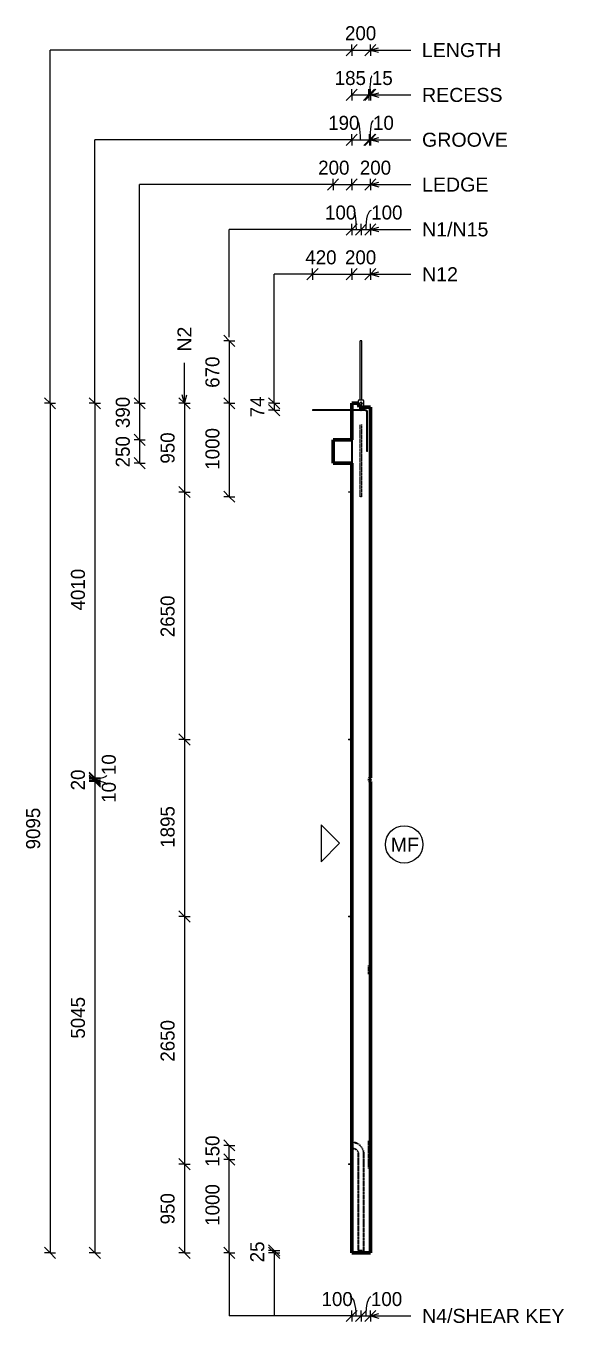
# Model space of a CAD drawing. Header units: millimetres. Extents: x -11071 to 5500, y -2575 to 13230.
# Drawn here: x -263 to 5500, y -2147 to 11740 of the extents above; entities that cross this region are included whole.
import ezdxf

# ---------------------------------------------------------------- set-up
doc = ezdxf.new("R2010")
doc.units = ezdxf.units.MM
doc.linetypes.add('Dash', pattern=[6.36, 3.18, -3.18])
for name, color, linetype, lineweight in [('A-ANNO-DIMS', 211, 'Continuous', 9), ('A-ANNO-DIMS-60', 211, 'Continuous', 9), ('A-DETL-MBND', 5, 'Continuous', 18), ('A-DETL-THIN', 151, 'Continuous', 18), ('A-GENM', 13, 'Continuous', 18), ('A-WALL', 113, 'Continuous', 25), ('A-WALL-HDLN', 110, 'Dash', 25), ('G-ANNO-TEXT', 231, 'Continuous', 9), ('S-BEAM', 12, 'Continuous', 18), ('S-RBAR', 171, 'Continuous', 18)]:
    doc.layers.add(name, color=color, linetype=linetype, lineweight=lineweight)
doc.styles.add('Arial_1', font='arial.ttf', dxfattribs={"height": 150})
doc.styles.add('Nirmala UI Semilight', font='NirmalaS.ttf', dxfattribs={"height": 150})
doc.dimstyles.new('Arrow_Filled_-_2_5_NI_UI', dxfattribs={"dimscale": 304.8, "dimtxt": 157.104592, "dimasz": 0.393701, "dimexe": 0.19685, "dimexo": 0.0625, "dimgap": 0.19685, "dimtad": 1, "dimdec": 4, "dimzin": 0, "dimdsep": 46, "dimtxsty": 'Nirmala UI Semilight', "dimblk1": 'OBLIQUE', "dimblk2": 'OBLIQUE', "dimsah": 1, "dimcen": 0.09, "dimazin": 0, "dimtfac": 1, "dimtdec": 4, "dimtix": 1, "dimtmove": 2, "dimatfit": 3, "dimfxl": 0.19685, "dimfxlon": 1, "dimtvp": 1, "dimtolj": 1, "dimtzin": 0, "dimarcsym": 2})
doc.dimstyles.new('Arrow_Filled_-_2_5_NI_UI_1', dxfattribs={"dimscale": 304.8, "dimtxt": 157.104592, "dimasz": 0.393701, "dimexe": 0.19685, "dimexo": 0.0625, "dimgap": 0.19685, "dimtad": 1, "dimdec": 4, "dimzin": 0, "dimdsep": 46, "dimtxsty": 'Nirmala UI Semilight', "dimblk1": 'OBLIQUE', "dimblk2": 'OBLIQUE', "dimsah": 1, "dimcen": 0.09, "dimazin": 0, "dimtfac": 1, "dimtdec": 4, "dimtix": 1, "dimtmove": 0, "dimatfit": 3, "dimfxl": 0.19685, "dimfxlon": 1, "dimtvp": 1, "dimtolj": 1, "dimtzin": 0, "dimarcsym": 2})
doc.dimstyles.new('Arrow_Filled_-_2_5_NI_UI_2', dxfattribs={"dimscale": 304.8, "dimtxt": 157.104592, "dimasz": 0.393701, "dimexe": 0.19685, "dimexo": 0.0625, "dimgap": 0.19685, "dimtad": 1, "dimdec": 4, "dimzin": 0, "dimdsep": 46, "dimtxsty": 'Nirmala UI Semilight', "dimblk1": 'OBLIQUE', "dimblk2": 'OBLIQUE', "dimsah": 1, "dimcen": 0.09, "dimazin": 0, "dimtfac": 1, "dimtdec": 4, "dimtix": 1, "dimtmove": 1, "dimatfit": 3, "dimfxl": 0.19685, "dimfxlon": 1, "dimtvp": 1, "dimtolj": 1, "dimtzin": 0, "dimarcsym": 2})

# ---------------------------------------------------------------- blocks, each defined once
blk = doc.blocks.new('RR spread anchor face based - RR-SA-7_5-260-1726841-Elevation Right')
at = {"layer": 'A-GENM'}
for p, q in [((12986, 7733), (12984, 7728)), ((12984, 7728), (12984, 7700)), ((13041, 7733), (12986, 7733)), ((13001, 7695), (13001, 7699)), ((13027, 7699), (13027, 7695)), ((13044, 7728), (13041, 7733)), ((13044, 7660), (13044, 7728))]:
    blk.add_line(p, q, dxfattribs=at)
for centre, start, end in [((13014, 7699), 0, 180), ((13014, 7695), 180, 0)]:
    blk.add_arc(centre, 13, start, end, dxfattribs=at)
blk = doc.blocks.new('RR spread anchor face based - RR-SA-1_4-160-1726851-Elevation Right')
at = {"layer": 'A-GENM'}
for p, q in [((12879, 6753), (12884, 6753)), ((12879, 6753), (12879, 6747)), ((12884, 6747), (12879, 6747)), ((12884, 6753), (12914, 6753)), ((12884, 6753), (12884, 6747)), ((12914, 6747), (12884, 6747))]:
    blk.add_line(p, q, dxfattribs=at)
blk = doc.blocks.new('DIMBLOCK82-Elevation Right')
at = {"layer": 'A-ANNO-DIMS-60'}
for p, q in [((3226, -2071), (3166, -2131)), ((3226, -2071), (3286, -2011)), ((3226, -2071), (3226, -2011)), ((3226, -2071), (3326, -2071)), ((3226, -2071), (3226, -2131)), ((3326, -2071), (3266, -2131)), ((3326, -2071), (3386, -2011)), ((3326, -2071), (3326, -2011)), ((3326, -2071), (3326, -2131))]:
    blk.add_line(p, q, dxfattribs=at)
blk.add_ellipse((3211, -2071), major_axis=(0, 203), ratio=0.317235, start_param=4.712389, end_param=6.283185, dxfattribs=at)
at = {"layer": 'A-ANNO-DIMS-60', "color": 0, "insert": (2903, -1815), "char_height": 150, "width": 370.2, "attachment_point": 1, "line_spacing_factor": 1.142579, "style": 'Nirmala UI Semilight'}
blk.add_mtext('100', dxfattribs=at)
blk = doc.blocks.new('_Oblique')
at = {"color": 0, "linetype": 'ByBlock', "lineweight": -2}
blk.add_line((-0.5, -0.5), (0.5, 0.5), dxfattribs=at)
blk = doc.blocks.new('DIMBLOCK83-Elevation Right')
at = {"layer": 'A-ANNO-DIMS-60'}
for p, q in [((3326, -2071), (3266, -2131)), ((3326, -2071), (3386, -2011)), ((3326, -2071), (3326, -2011)), ((3326, -2071), (3426, -2071)), ((3326, -2071), (3326, -2131)), ((3426, -2071), (3366, -2131)), ((3426, -2071), (3486, -2011)), ((3426, -2071), (3426, -2011)), ((3426, -2071), (3426, -2131))]:
    blk.add_line(p, q, dxfattribs=at)
blk.add_ellipse((3432, -2071), major_axis=(0, 203), ratio=0.27519, start_param=0, end_param=1.570796, dxfattribs=at)
at = {"layer": 'A-ANNO-DIMS-60', "color": 0, "insert": (3432, -1815), "char_height": 150, "width": 370.2, "attachment_point": 1, "line_spacing_factor": 1.142579, "style": 'Nirmala UI Semilight'}
blk.add_mtext('100', dxfattribs=at)
blk = doc.blocks.new('DIMBLOCK84-Elevation Right')
at = {"layer": 'A-ANNO-DIMS-60'}
for p, q in [((1915, -395), (1855, -335)), ((1915, -395), (1855, -395)), ((1915, -1395), (1915, -395)), ((1915, -395), (1975, -455)), ((1915, -395), (1975, -395)), ((1915, -1395), (1855, -1335)), ((1915, -1395), (1855, -1395)), ((1915, -1395), (1975, -1455)), ((1915, -1395), (1975, -1395))]:
    blk.add_line(p, q, dxfattribs=at)
at = {"layer": 'A-ANNO-DIMS-60', "color": 0, "insert": (1659, -1106), "char_height": 150, "width": 507.31, "attachment_point": 1, "rotation": 90, "line_spacing_factor": 1.142579, "style": 'Nirmala UI Semilight'}
blk.add_mtext('1000', dxfattribs=at)
blk = doc.blocks.new('DIMBLOCK85-Elevation Right')
at = {"layer": 'A-ANNO-DIMS-60'}
for p, q in [((1915, -245), (1855, -185)), ((1915, -245), (1855, -245)), ((1915, -395), (1915, -245)), ((1915, -245), (1975, -305)), ((1915, -245), (1975, -245)), ((1915, -395), (1855, -335)), ((1915, -395), (1855, -395)), ((1915, -395), (1975, -455)), ((1915, -395), (1975, -395))]:
    blk.add_line(p, q, dxfattribs=at)
at = {"layer": 'A-ANNO-DIMS-60', "color": 0, "insert": (1659, -474), "char_height": 150, "width": 370.2, "attachment_point": 1, "rotation": 90, "line_spacing_factor": 1.142579, "style": 'Nirmala UI Semilight'}
blk.add_mtext('150', dxfattribs=at)
blk = doc.blocks.new('DIMBLOCK86-Elevation Right')
at = {"layer": 'A-ANNO-DIMS-60'}
for p, q in [((2395, -1370), (2335, -1310)), ((2395, -1395), (2335, -1335)), ((2395, -1370), (2335, -1370)), ((2395, -1395), (2395, -1370)), ((2395, -1370), (2455, -1430)), ((2395, -1370), (2455, -1370)), ((2395, -1395), (2335, -1395)), ((2395, -1395), (2455, -1455)), ((2395, -1395), (2455, -1395))]:
    blk.add_line(p, q, dxfattribs=at)
at = {"layer": 'A-ANNO-DIMS-60', "color": 0, "insert": (2139, -1497), "char_height": 150, "width": 274.22, "attachment_point": 1, "rotation": 90, "line_spacing_factor": 1.142579, "style": 'Nirmala UI Semilight'}
blk.add_mtext('25', dxfattribs=at)
blk = doc.blocks.new('DIMBLOCK87-Elevation Right')
at = {"layer": 'A-ANNO-DIMS-60'}
for p, q in [((2806, 9082), (2746, 9022)), ((2806, 9082), (2866, 9142)), ((2806, 9082), (2806, 9142)), ((2806, 9082), (3226, 9082)), ((2806, 9082), (2806, 9022)), ((3226, 9082), (3166, 9022)), ((3226, 9082), (3286, 9142)), ((3226, 9082), (3226, 9142)), ((3226, 9082), (3226, 9022))]:
    blk.add_line(p, q, dxfattribs=at)
at = {"layer": 'A-ANNO-DIMS-60', "color": 0, "insert": (2729, 9338), "char_height": 150, "width": 414.76, "attachment_point": 1, "line_spacing_factor": 1.142579, "style": 'Nirmala UI Semilight'}
blk.add_mtext('420', dxfattribs=at)
blk = doc.blocks.new('DIMBLOCK88-Elevation Right')
at = {"layer": 'A-ANNO-DIMS-60'}
for p, q in [((3226, 9082), (3166, 9022)), ((3226, 9082), (3286, 9142)), ((3226, 9082), (3226, 9142)), ((3226, 9082), (3426, 9082)), ((3226, 9082), (3226, 9022)), ((3426, 9082), (3366, 9022)), ((3426, 9082), (3486, 9142)), ((3426, 9082), (3426, 9142)), ((3426, 9082), (3426, 9022))]:
    blk.add_line(p, q, dxfattribs=at)
at = {"layer": 'A-ANNO-DIMS-60', "color": 0, "insert": (3154, 9338), "char_height": 150, "width": 411.33, "attachment_point": 1, "line_spacing_factor": 1.142579, "style": 'Nirmala UI Semilight'}
blk.add_mtext('200', dxfattribs=at)
blk = doc.blocks.new('DIMBLOCK89-Elevation Right')
at = {"layer": 'A-ANNO-DIMS-60'}
for p, q in [((3226, 9562), (3286, 9622)), ((3226, 9562), (3226, 9622)), ((3326, 9562), (3386, 9622)), ((3326, 9562), (3326, 9622)), ((3226, 9562), (3166, 9502)), ((3226, 9562), (3326, 9562)), ((3226, 9562), (3226, 9502)), ((3326, 9562), (3266, 9502)), ((3326, 9562), (3326, 9502))]:
    blk.add_line(p, q, dxfattribs=at)
blk.add_ellipse((3248, 9562), major_axis=(0, 203), ratio=0.135856, start_param=4.712389, end_param=6.283185, dxfattribs=at)
at = {"layer": 'A-ANNO-DIMS-60', "color": 0, "insert": (2940, 9818), "char_height": 150, "width": 370.2, "attachment_point": 1, "line_spacing_factor": 1.142579, "style": 'Nirmala UI Semilight'}
blk.add_mtext('100', dxfattribs=at)
blk = doc.blocks.new('DIMBLOCK90-Elevation Right')
at = {"layer": 'A-ANNO-DIMS-60'}
for p, q in [((3326, 9562), (3386, 9622)), ((3326, 9562), (3326, 9622)), ((3426, 9562), (3486, 9622)), ((3426, 9562), (3426, 9622)), ((3326, 9562), (3266, 9502)), ((3326, 9562), (3426, 9562)), ((3326, 9562), (3326, 9502)), ((3426, 9562), (3366, 9502)), ((3426, 9562), (3426, 9502))]:
    blk.add_line(p, q, dxfattribs=at)
blk.add_ellipse((3435, 9562), major_axis=(0, 203), ratio=0.291285, start_param=0, end_param=1.570796, dxfattribs=at)
at = {"layer": 'A-ANNO-DIMS-60', "color": 0, "insert": (3435, 9818), "char_height": 150, "width": 370.2, "attachment_point": 1, "line_spacing_factor": 1.142579, "style": 'Nirmala UI Semilight'}
blk.add_mtext('100', dxfattribs=at)
blk = doc.blocks.new('DIMBLOCK91-Elevation Right')
at = {"layer": 'A-ANNO-DIMS-60'}
for p, q in [((2395, 7700), (2335, 7760)), ((2395, 7700), (2335, 7700)), ((2395, 7626), (2335, 7686)), ((2395, 7700), (2395, 7626)), ((2395, 7700), (2455, 7640)), ((2395, 7700), (2455, 7700)), ((2395, 7626), (2335, 7626)), ((2395, 7626), (2455, 7566)), ((2395, 7626), (2455, 7626))]:
    blk.add_line(p, q, dxfattribs=at)
at = {"layer": 'A-ANNO-DIMS-60', "color": 0, "insert": (2139, 7550), "char_height": 150, "width": 270.79, "attachment_point": 1, "rotation": 90, "line_spacing_factor": 1.142579, "style": 'Nirmala UI Semilight'}
blk.add_mtext('74', dxfattribs=at)
blk = doc.blocks.new('DIMBLOCK92-Elevation Right')
at = {"layer": 'A-ANNO-DIMS-60'}
for p, q in [((1915, 8370), (1855, 8430)), ((1915, 8370), (1855, 8370)), ((1915, 8370), (1915, 7700)), ((1915, 8370), (1975, 8310)), ((1915, 8370), (1975, 8370)), ((1915, 7700), (1855, 7760)), ((1915, 7700), (1855, 7700)), ((1915, 7700), (1975, 7640)), ((1915, 7700), (1975, 7700))]:
    blk.add_line(p, q, dxfattribs=at)
at = {"layer": 'A-ANNO-DIMS-60', "color": 0, "insert": (1659, 7866), "char_height": 150, "width": 404.47, "attachment_point": 1, "rotation": 90, "line_spacing_factor": 1.142579, "style": 'Nirmala UI Semilight'}
blk.add_mtext('670', dxfattribs=at)
blk = doc.blocks.new('DIMBLOCK93-Elevation Right')
at = {"layer": 'A-ANNO-DIMS-60'}
for p, q in [((1915, 7700), (1855, 7760)), ((1915, 7700), (1855, 7700)), ((1915, 7700), (1915, 6700)), ((1915, 7700), (1975, 7640)), ((1915, 7700), (1975, 7700)), ((1915, 6700), (1855, 6760)), ((1915, 6700), (1855, 6700)), ((1915, 6700), (1975, 6640)), ((1915, 6700), (1975, 6700))]:
    blk.add_line(p, q, dxfattribs=at)
at = {"layer": 'A-ANNO-DIMS-60', "color": 0, "insert": (1659, 6989), "char_height": 150, "width": 507.31, "attachment_point": 1, "rotation": 90, "line_spacing_factor": 1.142579, "style": 'Nirmala UI Semilight'}
blk.add_mtext('1000', dxfattribs=at)
blk = doc.blocks.new('DIMBLOCK94-Elevation Right')
at = {"layer": 'A-ANNO-DIMS-60'}
for p, q in [((1435, 7700), (1375, 7760)), ((1435, 7700), (1375, 7700)), ((1435, 7700), (1435, 6750)), ((1435, 7700), (1495, 7640)), ((1435, 7700), (1495, 7700)), ((1435, 6750), (1375, 6810)), ((1435, 6750), (1375, 6750)), ((1435, 6750), (1495, 6690)), ((1435, 6750), (1495, 6750))]:
    blk.add_line(p, q, dxfattribs=at)
at = {"layer": 'A-ANNO-DIMS-60', "color": 0, "insert": (1179, 7054), "char_height": 150, "width": 411.33, "attachment_point": 1, "rotation": 90, "line_spacing_factor": 1.142579, "style": 'Nirmala UI Semilight'}
blk.add_mtext('950', dxfattribs=at)
blk = doc.blocks.new('DIMBLOCK95-Elevation Right')
at = {"layer": 'A-ANNO-DIMS-60'}
for p, q in [((1435, 6750), (1375, 6810)), ((1435, 6750), (1375, 6750)), ((1435, 6750), (1435, 4100)), ((1435, 6750), (1495, 6690)), ((1435, 6750), (1495, 6750)), ((1435, 4100), (1375, 4160)), ((1435, 4100), (1375, 4100)), ((1435, 4100), (1495, 4040)), ((1435, 4100), (1495, 4100))]:
    blk.add_line(p, q, dxfattribs=at)
at = {"layer": 'A-ANNO-DIMS-60', "color": 0, "insert": (1179, 5196), "char_height": 150, "width": 548.44, "attachment_point": 1, "rotation": 90, "line_spacing_factor": 1.142579, "style": 'Nirmala UI Semilight'}
blk.add_mtext('2650', dxfattribs=at)
blk = doc.blocks.new('DIMBLOCK96-Elevation Right')
at = {"layer": 'A-ANNO-DIMS-60'}
for p, q in [((1435, 4100), (1375, 4160)), ((1435, 4100), (1375, 4100)), ((1435, 4100), (1435, 2205)), ((1435, 4100), (1495, 4040)), ((1435, 4100), (1495, 4100)), ((1435, 2205), (1375, 2265)), ((1435, 2205), (1375, 2205)), ((1435, 2205), (1495, 2145)), ((1435, 2205), (1495, 2205))]:
    blk.add_line(p, q, dxfattribs=at)
at = {"layer": 'A-ANNO-DIMS-60', "color": 0, "insert": (1179, 2941), "char_height": 150, "width": 507.31, "attachment_point": 1, "rotation": 90, "line_spacing_factor": 1.142579, "style": 'Nirmala UI Semilight'}
blk.add_mtext('1895', dxfattribs=at)
blk = doc.blocks.new('DIMBLOCK97-Elevation Right')
at = {"layer": 'A-ANNO-DIMS-60'}
for p, q in [((1435, 2205), (1375, 2265)), ((1435, 2205), (1375, 2205)), ((1435, 2205), (1435, -445)), ((1435, 2205), (1495, 2145)), ((1435, 2205), (1495, 2205)), ((1435, -445), (1375, -385)), ((1435, -445), (1375, -445)), ((1435, -445), (1495, -505)), ((1435, -445), (1495, -445))]:
    blk.add_line(p, q, dxfattribs=at)
at = {"layer": 'A-ANNO-DIMS-60', "color": 0, "insert": (1179, 651), "char_height": 150, "width": 548.44, "attachment_point": 1, "rotation": 90, "line_spacing_factor": 1.142579, "style": 'Nirmala UI Semilight'}
blk.add_mtext('2650', dxfattribs=at)
blk = doc.blocks.new('DIMBLOCK98-Elevation Right')
at = {"layer": 'A-ANNO-DIMS-60'}
for p, q in [((1435, -445), (1375, -385)), ((1435, -445), (1375, -445)), ((1435, -445), (1435, -1395)), ((1435, -445), (1495, -505)), ((1435, -445), (1495, -445)), ((1435, -1395), (1375, -1335)), ((1435, -1395), (1375, -1395)), ((1435, -1395), (1495, -1455)), ((1435, -1395), (1495, -1395))]:
    blk.add_line(p, q, dxfattribs=at)
at = {"layer": 'A-ANNO-DIMS-60', "color": 0, "insert": (1179, -1091), "char_height": 150, "width": 411.33, "attachment_point": 1, "rotation": 90, "line_spacing_factor": 1.142579, "style": 'Nirmala UI Semilight'}
blk.add_mtext('950', dxfattribs=at)
blk = doc.blocks.new('DIMBLOCK99-Elevation Right')
at = {"layer": 'A-ANNO-DIMS-60'}
for p, q in [((475, 7700), (415, 7760)), ((475, 7700), (415, 7700)), ((475, 7700), (475, 3690)), ((475, 7700), (535, 7640)), ((475, 7700), (535, 7700)), ((475, 3690), (415, 3750)), ((475, 3690), (415, 3690)), ((475, 3690), (535, 3630)), ((475, 3690), (535, 3690))]:
    blk.add_line(p, q, dxfattribs=at)
at = {"layer": 'A-ANNO-DIMS-60', "color": 0, "insert": (219, 5482), "char_height": 150, "width": 510.73, "attachment_point": 1, "rotation": 90, "line_spacing_factor": 1.142579, "style": 'Nirmala UI Semilight'}
blk.add_mtext('4010', dxfattribs=at)
blk = doc.blocks.new('DIMBLOCK100-Elevation Right')
at = {"layer": 'A-ANNO-DIMS-60'}
for p, q in [((475, 3690), (415, 3750)), ((475, 3680), (415, 3740)), ((475, 3690), (415, 3690)), ((475, 3680), (415, 3680)), ((475, 3690), (475, 3680)), ((475, 3690), (535, 3630)), ((475, 3690), (535, 3690)), ((475, 3680), (535, 3620)), ((475, 3680), (535, 3680))]:
    blk.add_line(p, q, dxfattribs=at)
blk.add_ellipse((475, 3720), major_axis=(127, 0), ratio=0.27395, start_param=4.712389, end_param=6.283185, dxfattribs=at)
at = {"layer": 'A-ANNO-DIMS-60', "color": 0, "insert": (549, 3720), "char_height": 150, "width": 233.09, "attachment_point": 1, "rotation": 90, "line_spacing_factor": 1.142579, "style": 'Nirmala UI Semilight'}
blk.add_mtext('10', dxfattribs=at)
blk = doc.blocks.new('DIMBLOCK101-Elevation Right')
at = {"layer": 'A-ANNO-DIMS-60'}
for p, q in [((475, 3680), (415, 3740)), ((475, 3660), (415, 3720)), ((475, 3680), (415, 3680)), ((475, 3660), (415, 3660)), ((475, 3680), (475, 3660)), ((475, 3680), (535, 3620)), ((475, 3680), (535, 3680)), ((475, 3660), (535, 3600)), ((475, 3660), (535, 3660))]:
    blk.add_line(p, q, dxfattribs=at)
at = {"layer": 'A-ANNO-DIMS-60', "color": 0, "insert": (219, 3556), "char_height": 150, "width": 274.22, "attachment_point": 1, "rotation": 90, "line_spacing_factor": 1.142579, "style": 'Nirmala UI Semilight'}
blk.add_mtext('20', dxfattribs=at)
blk = doc.blocks.new('DIMBLOCK102-Elevation Right')
at = {"layer": 'A-ANNO-DIMS-60'}
for p, q in [((475, 3660), (415, 3720)), ((475, 3650), (415, 3710)), ((475, 3660), (415, 3660)), ((475, 3650), (415, 3650)), ((475, 3660), (475, 3650)), ((475, 3660), (535, 3600)), ((475, 3660), (535, 3660)), ((475, 3650), (535, 3590)), ((475, 3650), (535, 3650))]:
    blk.add_line(p, q, dxfattribs=at)
blk.add_ellipse((475, 3617), major_axis=(127, 0), ratio=0.30057, start_param=0, end_param=1.570796, dxfattribs=at)
at = {"layer": 'A-ANNO-DIMS-60', "color": 0, "insert": (549, 3423), "char_height": 150, "width": 233.09, "attachment_point": 1, "rotation": 90, "line_spacing_factor": 1.142579, "style": 'Nirmala UI Semilight'}
blk.add_mtext('10', dxfattribs=at)
blk = doc.blocks.new('DIMBLOCK103-Elevation Right')
at = {"layer": 'A-ANNO-DIMS-60'}
for p, q in [((475, 3650), (415, 3710)), ((475, 3650), (415, 3650)), ((475, 3650), (475, -1395)), ((475, 3650), (535, 3590)), ((475, 3650), (535, 3650)), ((475, -1395), (415, -1335)), ((475, -1395), (415, -1395)), ((475, -1395), (535, -1455)), ((475, -1395), (535, -1395))]:
    blk.add_line(p, q, dxfattribs=at)
at = {"layer": 'A-ANNO-DIMS-60', "color": 0, "insert": (219, 898), "char_height": 150, "width": 551.87, "attachment_point": 1, "rotation": 90, "line_spacing_factor": 1.142579, "style": 'Nirmala UI Semilight'}
blk.add_mtext('5045', dxfattribs=at)
blk = doc.blocks.new('DIMBLOCK104-Elevation Right')
at = {"layer": 'A-ANNO-DIMS-60'}
for p, q in [((955, 7700), (895, 7760)), ((955, 7700), (895, 7700)), ((955, 7700), (955, 7310)), ((955, 7700), (1015, 7640)), ((955, 7700), (1015, 7700)), ((955, 7310), (895, 7370)), ((955, 7310), (895, 7310)), ((955, 7310), (1015, 7250)), ((955, 7310), (1015, 7310))]:
    blk.add_line(p, q, dxfattribs=at)
at = {"layer": 'A-ANNO-DIMS-60', "color": 0, "insert": (699, 7435), "char_height": 150, "width": 411.33, "attachment_point": 1, "rotation": 90, "line_spacing_factor": 1.142579, "style": 'Nirmala UI Semilight'}
blk.add_mtext('390', dxfattribs=at)
blk = doc.blocks.new('DIMBLOCK105-Elevation Right')
at = {"layer": 'A-ANNO-DIMS-60'}
for p, q in [((955, 7310), (895, 7370)), ((955, 7310), (895, 7310)), ((955, 7310), (955, 7060)), ((955, 7310), (1015, 7250)), ((955, 7310), (1015, 7310)), ((955, 7060), (895, 7120)), ((955, 7060), (895, 7060)), ((955, 7060), (1015, 7000)), ((955, 7060), (1015, 7060))]:
    blk.add_line(p, q, dxfattribs=at)
at = {"layer": 'A-ANNO-DIMS-60', "color": 0, "insert": (699, 7014), "char_height": 150, "width": 411.33, "attachment_point": 1, "rotation": 90, "line_spacing_factor": 1.142579, "style": 'Nirmala UI Semilight'}
blk.add_mtext('250', dxfattribs=at)
blk = doc.blocks.new('DIMBLOCK106-Elevation Right')
at = {"layer": 'A-ANNO-DIMS-60'}
for p, q in [((-5, 7700), (-65, 7760)), ((-5, 7700), (-65, 7700)), ((-5, 7700), (-5, -1395)), ((-5, 7700), (55, 7640)), ((-5, 7700), (55, 7700)), ((-5, -1395), (-65, -1335)), ((-5, -1395), (-65, -1395)), ((-5, -1395), (55, -1455)), ((-5, -1395), (55, -1395))]:
    blk.add_line(p, q, dxfattribs=at)
at = {"layer": 'A-ANNO-DIMS-60', "color": 0, "insert": (-261, 2924), "char_height": 150, "width": 548.44, "attachment_point": 1, "rotation": 90, "line_spacing_factor": 1.142579, "style": 'Nirmala UI Semilight'}
blk.add_mtext('9095', dxfattribs=at)
blk = doc.blocks.new('DIMBLOCK107-Elevation Right')
at = {"layer": 'A-ANNO-DIMS-60'}
for p, q in [((3226, 10522), (3286, 10582)), ((3226, 10522), (3226, 10582)), ((3416, 10522), (3476, 10582)), ((3416, 10522), (3416, 10582)), ((3226, 10522), (3166, 10462)), ((3226, 10522), (3416, 10522)), ((3226, 10522), (3226, 10462)), ((3416, 10522), (3356, 10462)), ((3416, 10522), (3416, 10462))]:
    blk.add_line(p, q, dxfattribs=at)
blk.add_ellipse((3283, 10522), major_axis=(0, 203), ratio=0.186666, start_param=4.712389, end_param=6.283185, dxfattribs=at)
at = {"layer": 'A-ANNO-DIMS-60', "color": 0, "insert": (2974, 10778), "char_height": 150, "width": 370.2, "attachment_point": 1, "line_spacing_factor": 1.142579, "style": 'Nirmala UI Semilight'}
blk.add_mtext('190', dxfattribs=at)
blk = doc.blocks.new('DIMBLOCK108-Elevation Right')
at = {"layer": 'A-ANNO-DIMS-60'}
for p, q in [((3416, 10522), (3476, 10582)), ((3416, 10522), (3416, 10582)), ((3426, 10522), (3486, 10582)), ((3426, 10522), (3426, 10582)), ((3416, 10522), (3356, 10462)), ((3426, 10522), (3366, 10462)), ((3416, 10522), (3426, 10522)), ((3416, 10522), (3416, 10462)), ((3426, 10522), (3426, 10462))]:
    blk.add_line(p, q, dxfattribs=at)
blk.add_ellipse((3454, 10522), major_axis=(0, 203), ratio=0.163931, start_param=0, end_param=1.570796, dxfattribs=at)
at = {"layer": 'A-ANNO-DIMS-60', "color": 0, "insert": (3454, 10778), "char_height": 150, "width": 233.09, "attachment_point": 1, "line_spacing_factor": 1.142579, "style": 'Nirmala UI Semilight'}
blk.add_mtext('10', dxfattribs=at)
blk = doc.blocks.new('DIMBLOCK109-Elevation Right')
at = {"layer": 'A-ANNO-DIMS-60'}
for p, q in [((3026, 10042), (2966, 9982)), ((3026, 10042), (3086, 10102)), ((3026, 10042), (3026, 10102)), ((3026, 10042), (3226, 10042)), ((3026, 10042), (3026, 9982)), ((3226, 10042), (3166, 9982)), ((3226, 10042), (3286, 10102)), ((3226, 10042), (3226, 10102)), ((3226, 10042), (3226, 9982))]:
    blk.add_line(p, q, dxfattribs=at)
at = {"layer": 'A-ANNO-DIMS-60', "color": 0, "insert": (2867, 10298), "char_height": 150, "width": 411.33, "attachment_point": 1, "line_spacing_factor": 1.142579, "style": 'Nirmala UI Semilight'}
blk.add_mtext('200', dxfattribs=at)
blk = doc.blocks.new('DIMBLOCK110-Elevation Right')
at = {"layer": 'A-ANNO-DIMS-60'}
for p, q in [((3226, 10042), (3166, 9982)), ((3226, 10042), (3286, 10102)), ((3226, 10042), (3226, 10102)), ((3226, 10042), (3426, 10042)), ((3226, 10042), (3226, 9982)), ((3426, 10042), (3366, 9982)), ((3426, 10042), (3486, 10102)), ((3426, 10042), (3426, 10102)), ((3426, 10042), (3426, 9982))]:
    blk.add_line(p, q, dxfattribs=at)
at = {"layer": 'A-ANNO-DIMS-60', "color": 0, "insert": (3313, 10298), "char_height": 150, "width": 411.33, "attachment_point": 1, "line_spacing_factor": 1.142579, "style": 'Nirmala UI Semilight'}
blk.add_mtext('200', dxfattribs=at)
blk = doc.blocks.new('DIMBLOCK111-Elevation Right')
at = {"layer": 'A-ANNO-DIMS-60'}
for p, q in [((3226, 11482), (3286, 11542)), ((3226, 11482), (3226, 11542)), ((3426, 11482), (3486, 11542)), ((3426, 11482), (3426, 11542)), ((3226, 11482), (3166, 11422)), ((3226, 11482), (3426, 11482)), ((3226, 11482), (3226, 11422)), ((3426, 11482), (3366, 11422)), ((3426, 11482), (3426, 11422))]:
    blk.add_line(p, q, dxfattribs=at)
at = {"layer": 'A-ANNO-DIMS-60', "color": 0, "insert": (3154, 11738), "char_height": 150, "width": 411.33, "attachment_point": 1, "line_spacing_factor": 1.142579, "style": 'Nirmala UI Semilight'}
blk.add_mtext('200', dxfattribs=at)
blk = doc.blocks.new('DIMBLOCK112-Elevation Right')
at = {"layer": 'A-ANNO-DIMS-60'}
for p, q in [((3226, 11002), (3166, 10942)), ((3226, 11002), (3286, 11062)), ((3226, 11002), (3226, 11062)), ((3226, 11002), (3411, 11002)), ((3226, 11002), (3226, 10942)), ((3411, 11002), (3351, 10942)), ((3411, 11002), (3471, 11062)), ((3411, 11002), (3411, 11062)), ((3411, 11002), (3411, 10942))]:
    blk.add_line(p, q, dxfattribs=at)
at = {"layer": 'A-ANNO-DIMS-60', "color": 0, "insert": (3044, 11258), "char_height": 150, "width": 370.2, "attachment_point": 1, "line_spacing_factor": 1.142579, "style": 'Nirmala UI Semilight'}
blk.add_mtext('185', dxfattribs=at)
blk = doc.blocks.new('DIMBLOCK113-Elevation Right')
at = {"layer": 'A-ANNO-DIMS-60'}
for p, q in [((3411, 11002), (3351, 10942)), ((3426, 11002), (3366, 10942)), ((3411, 11002), (3471, 11062)), ((3411, 11002), (3411, 11062)), ((3411, 11002), (3426, 11002)), ((3411, 11002), (3411, 10942)), ((3426, 11002), (3486, 11062)), ((3426, 11002), (3426, 11062)), ((3426, 11002), (3426, 10942))]:
    blk.add_line(p, q, dxfattribs=at)
blk.add_ellipse((3442, 11002), major_axis=(0, 203), ratio=0.115086, start_param=0, end_param=1.570796, dxfattribs=at)
at = {"layer": 'A-ANNO-DIMS-60', "color": 0, "insert": (3442, 11258), "char_height": 150, "width": 233.09, "attachment_point": 1, "line_spacing_factor": 1.142579, "style": 'Nirmala UI Semilight'}
blk.add_mtext('15', dxfattribs=at)

msp = doc.modelspace()

# ---------------------------------------------------------------- linework, layer by layer
at = {"layer": 'A-DETL-MBND'}
for p, q in [((-4.92911, 7700), (-4.92911, 11482.40045)), ((3225.82267, 11482.40045), (-4.92911, 11482.40045)), ((475.07089, 7700), (475.07089, 10522.40045)), ((3225.82267, 10522.40045), (475.07089, 10522.40045)), ((955.07089, 7700), (955.07089, 10042.40045)), ((3025.76339, 10042.40045), (955.07089, 10042.40045)), ((1915.07089, 8410), (1915.07089, 9562.40045)), ((3225.82267, 9562.40045), (1915.07089, 9562.40045)), ((2395.07089, 7700), (2395.07089, 9082.40045)), ((2805.82267, 9082.40045), (2395.07089, 9082.40045)), ((1915.07089, -1395), (1915.07089, -2070.80347)), ((2395.07089, -1395), (2395.07089, -2070.80347)), ((3225.82267, -2070.80347), (1915.07089, -2070.80347))]:
    msp.add_line(p, q, dxfattribs=at)
at = {"layer": 'A-DETL-THIN'}
for p, q in [((2897.41375, 3187.08332), (2897.41375, 2791.10353)), ((3095.40365, 2989.09342), (2897.41375, 3187.08332)), ((2897.41375, 2791.10353), (3095.40365, 2989.09342))]:
    msp.add_line(p, q, dxfattribs=at)
msp.add_circle((3788.07892, 2977.1706), 200, dxfattribs=at)
at = {"layer": 'A-WALL', "lineweight": 50}
for p, q in [((3225.82267, 7700), (3225.82267, 7310)), ((3295.82379, 7700), (3225.82267, 7700)), ((3305.82379, 7660), (3295.82379, 7700)), ((3425.82267, 7660), (3305.82379, 7660)), ((3425.82267, 3690.4499), (3425.82267, 7660)), ((3225.82267, 7060), (3225.82267, -1395)), ((3415.76339, 3680.44732), (3425.82267, 3690.4499)), ((3415.82008, 3660.33393), (3415.76339, 3680.44732)), ((3425.82267, 3650.33135), (3415.82008, 3660.33393)), ((3425.82267, -1395), (3425.82267, 3650.33135)), ((3225.82267, -1395), (3425.82267, -1395))]:
    msp.add_line(p, q, dxfattribs=at)
at = {"layer": 'A-WALL'}
msp.add_line((3225.82267, 7310), (3225.82267, 7060), dxfattribs=at)
at = {"layer": 'A-WALL-HDLN'}
for p, q in [((3425.82267, 1685.8301), (3410.70412, 1685.8301)), ((3410.70412, 1589.72102), (3410.70412, 1685.8301)), ((3410.70412, 1589.72102), (3425.82267, 1589.72102)), ((3235.82267, -215), (3225.82267, -215)), ((3225.82267, -275), (3235.82267, -275)), ((3425.82267, -192.34384), (3410.70412, -192.34384)), ((3410.70412, -492.34384), (3410.70412, -192.34384)), ((3295.82267, -335), (3295.82267, -1376.10182)), ((3355.82267, -1376.39818), (3355.82267, -335)), ((3410.70412, -492.34384), (3425.82267, -492.34384)), ((3288.26339, -1395), (3295.80428, -1376.14777)), ((3298.26339, -1370), (3353.26339, -1370)), ((3355.84105, -1376.44413), (3363.26339, -1395))]:
    msp.add_line(p, q, dxfattribs=at)
at = {"layer": 'A-WALL-HDLN', "flags": 128}
for points in [[(3355.82267, -335), (3355.72668, -330.20128), (3355.43887, -325.41024), (3354.9597, -320.63454), (3354.28994, -315.88182), (3353.43065, -311.15968), (3352.38322, -306.47568), (3351.14932, -301.83732), (3349.73092, -297.25201), (3348.13028, -292.72709), (3346.34998, -288.2698), (3344.39286, -283.88726), (3342.26206, -279.5865), (3339.96097, -275.37438), (3337.49328, -271.25766), (3334.86294, -267.2429), (3332.07416, -263.33655), (3329.13139, -259.54484), (3326.03935, -255.87384), (3322.80299, -252.32943), (3319.42747, -248.91727), (3315.9182, -245.64283), (3312.2808, -242.51133), (3308.52108, -239.52781), (3304.64506, -236.69701), (3300.65894, -234.02348), (3296.5691, -231.51149), (3292.38207, -229.16506), (3288.10456, -226.98795), (3283.74341, -224.98363), (3279.3056, -223.15531), (3274.79822, -221.50592), (3270.22849, -220.0381), (3265.60372, -218.75419), (3260.9313, -217.65625), (3256.21872, -216.74603), (3251.47351, -216.025), (3246.70326, -215.4943), (3241.9156, -215.15478), (3237.1182, -215.00699), (3235.82267, -215)], [(3235.82267, -275), (3238.22203, -275.04799), (3240.61755, -275.1919), (3243.0054, -275.43148), (3245.38176, -275.76636), (3247.74282, -276.19601), (3250.08482, -276.71972), (3252.404, -277.33667), (3254.69666, -278.04587), (3256.95912, -278.84619), (3259.18777, -279.73634), (3261.37903, -280.7149), (3263.52942, -281.7803), (3265.63547, -282.93085), (3267.69384, -284.16469), (3269.70121, -285.47986), (3271.65439, -286.87425), (3273.55025, -288.34564), (3275.38575, -289.89166), (3277.15795, -291.50984), (3278.86403, -293.1976), (3280.50125, -294.95223), (3282.067, -296.77093), (3283.55876, -298.65079), (3284.97416, -300.5888), (3286.31092, -302.58186), (3287.56692, -304.62678), (3288.74013, -306.7203), (3289.82869, -308.85905), (3290.83085, -311.03963), (3291.74501, -313.25853), (3292.56971, -315.51222), (3293.30362, -317.79709), (3293.94557, -320.10947), (3294.49454, -322.44568), (3294.94965, -324.80197), (3295.31017, -327.17458), (3295.57552, -329.5597), (3295.74527, -331.95353), (3295.81917, -334.35223), (3295.82267, -335)], [(3298.26339, -1370), (3297.20387, -1372.64879), (3296.43918, -1374.56053), (3295.97719, -1375.7155), (3295.83877, -1376.06157)], [(3355.8073, -1376.35977), (3355.66053, -1375.99284), (3355.17587, -1374.78121), (3354.37394, -1372.77637), (3353.26339, -1370)]]:
    msp.add_lwpolyline(points, dxfattribs=at)
at = {"layer": 'G-ANNO-TEXT', "color": 7}
for p, q in [((3423.81924, 11482.24602), (3513.81924, 11506.36144)), ((3423.81924, 11482.24602), (3513.81924, 11458.13059)), ((3423.81924, 11482.24602), (3857.43529, 11482.24602)), ((3425.75962, 11001.75131), (3515.75962, 11025.86674)), ((3425.75962, 11001.75131), (3515.75962, 10977.63589)), ((3425.75962, 11001.75131), (3859.37567, 11001.75131)), ((3425.75962, 10522.11458), (3515.75962, 10546.23)), ((3425.75962, 10522.11458), (3515.75962, 10497.99915)), ((3425.75962, 10522.11458), (3859.37567, 10522.11458)), ((3425.75962, 10042.11458), (3515.75962, 10066.23)), ((3425.75962, 10042.11458), (3515.75962, 10017.99915)), ((3425.75962, 10042.11458), (3859.37567, 10042.11458)), ((3425.75962, 9562.11458), (3515.75962, 9586.23)), ((3425.75962, 9562.11458), (3515.75962, 9537.99915)), ((3425.75962, 9562.11458), (3859.37567, 9562.11458)), ((3425.75962, 9082.11458), (3515.75962, 9106.23)), ((3425.75962, 9082.11458), (3515.75962, 9057.99915)), ((3425.75962, 9082.11458), (3859.37567, 9082.11458)), ((1435.1899, 7699.73097), (1435.1899, 8133.34703)), ((1435.1899, 7699.73097), (1411.07447, 7789.73097)), ((1435.1899, 7699.73097), (1459.30532, 7789.73097)), ((3425.75962, -2070.0513), (3515.75962, -2045.93588)), ((3425.75962, -2070.0513), (3515.75962, -2094.16673)), ((3425.75962, -2070.0513), (3859.37567, -2070.0513))]:
    msp.add_line(p, q, dxfattribs=at)
at = {"layer": 'S-BEAM', "lineweight": 50}
for p, q in [((3225.76339, 7310), (3025.76339, 7310)), ((3025.76339, 7310), (3025.76339, 7060)), ((3025.76339, 7060), (3225.76339, 7060))]:
    msp.add_line(p, q, dxfattribs=at)
at = {"layer": 'S-BEAM'}
msp.add_line((3225.76339, 7060), (3225.76339, 7310), dxfattribs=at)
at = {"layer": 'S-RBAR'}
for p, q in [((3335.82267, 8370), (3315.82267, 8370)), ((3315.82267, 7732.84384), (3315.82267, 8370)), ((3335.82267, 7732.84384), (3335.82267, 8370)), ((3315.82267, 7687.28544), (3315.82267, 7707.40223)), ((3335.82267, 7687.28544), (3335.82267, 7707.40223)), ((3371.82267, 7630), (2805.82267, 7630)), ((2805.82267, 7630), (2805.82267, 7622)), ((3371.82267, 7622), (2805.82267, 7622)), ((3387.82267, 7185.6), (3387.82267, 7606)), ((3395.82267, 7185.6), (3395.82267, 7606)), ((3395.82267, 7185.6), (3387.82267, 7185.6))]:
    msp.add_line(p, q, dxfattribs=at)
at = {"layer": 'S-RBAR', "linetype": 'Dash'}
for p, q in [((3315.82267, 7630), (3315.82267, 7634.78372)), ((3315.82267, 7614.50395), (3315.82267, 7622)), ((3335.82267, 7630), (3335.82267, 7634.78372)), ((3335.82267, 7614.50395), (3335.82267, 7622)), ((3315.82267, 6753), (3315.82267, 7472.84384)), ((3335.82267, 6757.55927), (3335.82267, 7472.84384)), ((3315.82267, 6700), (3315.82267, 6747)), ((3335.82267, 6700), (3315.82267, 6700)), ((3335.82267, 6748.44073), (3335.82267, 6751.55927)), ((3335.82267, 6700), (3335.82267, 6742.44073))]:
    msp.add_line(p, q, dxfattribs=at)
at = {"layer": 'S-RBAR'}
for radius in [24, 16]:
    msp.add_arc((3371.82267, 7606), radius, 0, 90, dxfattribs=at)

# ---------------------------------------------------------------- block references
at = {"layer": 'A-GENM'}
for name, p in [('RR spread anchor face based - RR-SA-7_5-260-1726841-Elevation Right', (-9688.09971, 0)), ('RR spread anchor face based - RR-SA-1_4-160-1726851-Elevation Right', (-9688.09971, 0)), ('RR spread anchor face based - RR-SA-1_4-160-1726851-Elevation Right', (-9688.09971, -2650)), ('RR spread anchor face based - RR-SA-1_4-160-1726851-Elevation Right', (-9688.09971, -4545)), ('RR spread anchor face based - RR-SA-1_4-160-1726851-Elevation Right', (-9688.09971, -7195))]:
    msp.add_blockref(name, p, dxfattribs=at)

# ---------------------------------------------------------------- texts
at = {"layer": 'G-ANNO-TEXT', "color": 7, "char_height": 150, "attachment_point": 1, "style": 'Arial_1'}
for s, insert, width in [('LENGTH', (3977.43529, 11557.24602), 1029.36675), ('RECESS', (3979.37567, 11076.75131), 1038.987), ('GROOVE', (3979.37567, 10597.11458), 1111.138875), ('LEDGE', (3979.37567, 10117.11458), 856.20225), ('N1/N15', (3979.37567, 9637.11458), 856.20225), ('N12', (3979.37567, 9157.11458), 461.772), ('MF', (3643.59633, 3050.00714), 360.759375), ('N4/SHEAR KEY', (3979.37567, -1995.0513), 1842.277875)]:
    msp.add_mtext(s, dxfattribs=dict(at, insert=insert, width=width))
at = {"layer": 'G-ANNO-TEXT', "color": 7, "insert": (1360.1899, 8253.34703), "char_height": 150, "width": 322.278375, "attachment_point": 1, "rotation": 90, "style": 'Arial_1'}
msp.add_mtext('N2', dxfattribs=at)

# ---------------------------------------------------------------- dimensions: what is measured, and where the dimension line sits
at = {"layer": 'A-ANNO-DIMS'}
for base, p1, p2, picture, middle in [((3425.82267, 11482.40045), (3225.82267, 11422.40045), (3425.82267, 11422.40045), 'DIMBLOCK111-Elevation Right', (3325.82267, 11619.91091)), ((3425.82267, 9082.40045), (3225.82267, 9022.40045), (3425.82267, 9022.40045), 'DIMBLOCK88-Elevation Right', (3325.82267, 9219.91091))]:
    dim = msp.add_linear_dim(base=base, p1=p1, p2=p2, dimstyle='Arrow_Filled_-_2_5_NI_UI_1', override={"dimpost": '<>', "dimfxl": 200}, dxfattribs=at)
    dim.commit()
    dim.dimension.update_dxf_attribs({"geometry": picture, "text_midpoint": middle})
for base, p1, p2, dimstyle, override, picture, middle in [((3410.70412, 11002.400452), (3225.822665, 10942.400452), (3410.70412, 10942.400452), 'Arrow_Filled_-_2_5_NI_UI', {"dimpost": '<>', "dimfxl": 184.881455}, 'DIMBLOCK112-Elevation Right', (3229.532444, 11158.103606)), ((3425.822665, 11002.400452), (3410.70412, 10942.400452), (3425.822665, 10942.400452), 'Arrow_Filled_-_2_5_NI_UI_2', {"dimpost": '<>', "dimfxl": 15.118545}, 'DIMBLOCK113-Elevation Right', (3558.148404, 11158.103606)), ((3415.76339, 10522.40045), (3225.82267, 10462.40045), (3415.76339, 10462.40045), 'Arrow_Filled_-_2_5_NI_UI_2', {"dimpost": '<>', "dimfxl": 189.940727}, 'DIMBLOCK107-Elevation Right', (3159.53448, 10678.10361)), ((3425.82267, 10522.40045), (3415.76339, 10462.40045), (3425.82267, 10462.40045), 'Arrow_Filled_-_2_5_NI_UI_2', {"dimpost": '<>', "dimfxl": 10.059273}, 'DIMBLOCK108-Elevation Right', (3570.58485, 10678.10361)), ((3225.82267, 10042.40045), (3025.76339, 9982.40045), (3225.82267, 9982.40045), 'Arrow_Filled_-_2_5_NI_UI', {"dimpost": '<>', "dimfxl": 200.059273}, 'DIMBLOCK109-Elevation Right', (3072.63927, 10198.10361)), ((3425.82267, 10042.40045), (3225.82267, 9982.40045), (3425.82267, 9982.40045), 'Arrow_Filled_-_2_5_NI_UI', {"dimpost": '<>', "dimfxl": 200}, 'DIMBLOCK110-Elevation Right', (3519.02788, 10198.10361)), ((3325.82267, 9562.40045), (3225.82267, 9502.40045), (3325.82267, 9502.40045), 'Arrow_Filled_-_2_5_NI_UI_2', {"dimpost": '<>', "dimfxl": 100}, 'DIMBLOCK89-Elevation Right', (3124.86957, 9718.10361)), ((3425.82267, 9562.40045), (3325.82267, 9502.40045), (3425.82267, 9502.40045), 'Arrow_Filled_-_2_5_NI_UI_2', {"dimpost": '<>', "dimfxl": 100}, 'DIMBLOCK90-Elevation Right', (3619.99955, 9718.10361)), ((3225.82267, 9082.40045), (2805.82267, 9022.40045), (3225.82267, 9022.40045), 'Arrow_Filled_-_2_5_NI_UI', {"dimpost": '<>', "dimfxl": 420}, 'DIMBLOCK87-Elevation Right', (2936.04817, 9238.10361)), ((3325.82267, -2070.80347), (3225.82267, -2010.80347), (3325.82267, -2010.80347), 'Arrow_Filled_-_2_5_NI_UI_2', {"dimpost": '<>', "dimfxl": 100}, 'DIMBLOCK82-Elevation Right', (3088.08171, -1915.10032)), ((3425.82267, -2070.80347), (3325.82267, -2010.80347), (3425.82267, -2010.80347), 'Arrow_Filled_-_2_5_NI_UI_2', {"dimpost": '<>', "dimfxl": 100}, 'DIMBLOCK83-Elevation Right', (3616.73517, -1915.10032))]:
    dim = msp.add_linear_dim(base=base, p1=p1, p2=p2, dimstyle=dimstyle, override=override, dxfattribs=at)
    dim.commit()
    dim.dimension.update_dxf_attribs({"geometry": picture, "text_midpoint": middle, "dimtype": 160})
for base, p1, p2, override, picture, middle in [((1915.07089, 7700), (1975.07089, 8370), (1975.07089, 7700), {"dimpost": '<>', "dimfxl": 670}, 'DIMBLOCK92-Elevation Right', (1777.50813, 8035)), ((2395.07089, 7626), (2455.07089, 7700), (2455.07089, 7626), {"dimpost": '<>', "dimfxl": 74}, 'DIMBLOCK91-Elevation Right', (2260.07089, 7663)), ((-4.92911, -1395), (55.07089, 7700), (55.07089, -1395), {"dimpost": '<>', "dimfxl": 9095}, 'DIMBLOCK106-Elevation Right', (-142.49187, 3152.5)), ((475.07089, 3690.4499), (535.07089, 7700), (535.07089, 3690.4499), {"dimpost": '<>', "dimfxl": 4009.550102}, 'DIMBLOCK99-Elevation Right', (337.14202, 5695.22495)), ((1435.07089, 6750), (1495.07089, 7700), (1495.07089, 6750), {"dimpost": '<>', "dimfxl": 950}, 'DIMBLOCK94-Elevation Right', (1297.50813, 7225)), ((1915.07089, 6700), (1975.07089, 7700), (1975.07089, 6700), {"dimpost": '<>', "dimfxl": 1000}, 'DIMBLOCK93-Elevation Right', (1777.14202, 7200)), ((955.07089, 7060), (1015.07089, 7310), (1015.07089, 7060), {"dimpost": '<>', "dimfxl": 250}, 'DIMBLOCK105-Elevation Right', (817.56043, 7185)), ((1435.07089, 4100), (1495.07089, 6750), (1495.07089, 4100), {"dimpost": '<>', "dimfxl": 2650}, 'DIMBLOCK95-Elevation Right', (1297.50813, 5425)), ((1435.07089, 2205), (1495.07089, 4100), (1495.07089, 2205), {"dimpost": '<>', "dimfxl": 1895}, 'DIMBLOCK96-Elevation Right', (1297.08972, 3152.5)), ((475.07089, 3660.33393), (535.07089, 3680.44732), (535.07089, 3660.33393), {"dimpost": '<>', "dimfxl": 20.113381}, 'DIMBLOCK101-Elevation Right', (337.56043, 3670.39062)), ((475.0708911709, -1395.0000000001), (535.0708911709, 3650.33135229), (535.0708911709, -1395.0000000001), {"dimpost": '<>', "dimfxl": 5045.331352}, 'DIMBLOCK103-Elevation Right', (337.5604307484, 1127.665676145)), ((1435.07089, -445), (1495.07089, 2205), (1495.07089, -445), {"dimpost": '<>', "dimfxl": 2650}, 'DIMBLOCK97-Elevation Right', (1297.50813, 880)), ((1915.07089, -245), (1975.07089, -395), (1975.07089, -245), {"dimpost": '<>', "dimfxl": 150}, 'DIMBLOCK85-Elevation Right', (1777.14202, -320)), ((1435.07089, -1395), (1495.07089, -445), (1495.07089, -1395), {"dimpost": '<>', "dimfxl": 950}, 'DIMBLOCK98-Elevation Right', (1297.50813, -920)), ((1915.07089, -395), (1975.07089, -1395), (1975.07089, -395), {"dimpost": '<>', "dimfxl": 1000}, 'DIMBLOCK84-Elevation Right', (1777.14202, -895)), ((2395.07089, -1370), (2455.07089, -1395), (2455.07089, -1370), {"dimpost": '<>', "dimfxl": 25}, 'DIMBLOCK86-Elevation Right', (2257.56043, -1382.5))]:
    dim = msp.add_linear_dim(base=base, p1=p1, p2=p2, angle=90, dimstyle='Arrow_Filled_-_2_5_NI_UI_1', override=override, dxfattribs=at)
    dim.commit()
    dim.dimension.update_dxf_attribs({"geometry": picture, "text_midpoint": middle})
for base, p1, p2, dimstyle, override, picture, middle in [((955.07089, 7310), (1015.07089, 7700), (1015.07089, 7310), 'Arrow_Filled_-_2_5_NI_UI', {"dimpost": '<>', "dimfxl": 390}, 'DIMBLOCK104-Elevation Right', (799.36774, 7640.54943)), ((475.07089, 3680.44732), (535.07089, 3690.4499), (535.07089, 3680.44732), 'Arrow_Filled_-_2_5_NI_UI_2', {"dimpost": '<>', "dimfxl": 10.002582}, 'DIMBLOCK100-Elevation Right', (648.97531, 3836.7245)), ((475.07089, 3650.33135), (535.07089, 3660.33393), (535.07089, 3650.33135), 'Arrow_Filled_-_2_5_NI_UI_2', {"dimpost": '<>', "dimfxl": 10.002582}, 'DIMBLOCK102-Elevation Right', (648.97531, 3539.52951))]:
    dim = msp.add_linear_dim(base=base, p1=p1, p2=p2, angle=90, dimstyle=dimstyle, override=override, dxfattribs=at)
    dim.commit()
    dim.dimension.update_dxf_attribs({"geometry": picture, "text_midpoint": middle, "dimtype": 160, "text_rotation": 90})

doc.saveas('drawing.dxf')
